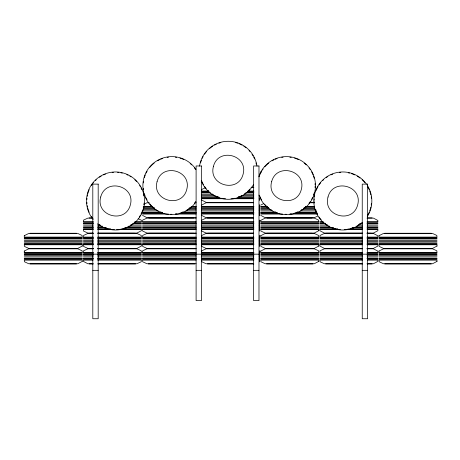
<?xml version="1.0" encoding="UTF-8"?>
<svg xmlns="http://www.w3.org/2000/svg" width="460" height="460" viewBox="0 0 460 460"><rect width="100%" height="100%" fill="white"/><g stroke="black" fill="none" stroke-linecap="round" stroke-linejoin="round"><path stroke-width="0.69" d="M201.624 205.12L206.074 202.768L253.46 202.768M260.745 205.12L263.983 203.366M258.951 176.847L261.32 171.12M259.371 200.416L259.635 198.726M259.371 215.763L259.635 214.072M259.371 231.11L259.635 229.419M259.371 246.456L259.635 244.766M259.371 261.803L259.635 260.113M143.756 204.297L146.958 202.768L149.253 202.768M204.861 188.019L201.733 189.474L201.624 191.055L208.777 191.055M317.503 216.177L314.306 217.706L265.196 217.706L260.745 215.355M251.171 187.22L253.88 187.22M251.085 187.421L253.46 187.421M248.147 191.055L253.868 191.055M201.624 191.481L208.777 191.481M247.681 191.481L253.868 191.481M201.624 192.504L209.668 192.504M246.117 192.504L253.868 192.504M201.624 192.93L210.703 192.93M245.628 192.93L253.868 192.93M201.624 194.292L212.876 194.292M244.087 194.292L253.868 194.292M201.624 195.488L214.601 195.488M241.419 195.488L253.868 195.488M201.624 196.851L218.166 196.851M238.481 196.851L253.868 196.851M201.624 197.277L219.386 197.277M237.872 197.277L253.868 197.277M201.624 198.3L222.249 198.3M234.37 198.3L253.868 198.3M225.544 198.726L201.624 198.726L201.624 200.008L206.074 202.36L253.46 202.36M230.989 198.726L253.868 198.726M148.258 202.567L148.839 202.567M207.38 202.567L252.879 202.567M309.482 202.567L313.001 202.567M195.005 202.768L196.064 202.768M309.229 202.768L314.306 202.768M143.583 206.402L152.473 206.402M191.302 206.402L196.121 206.402M201.624 206.402L253.868 206.402M260.745 206.402L267.266 206.402M305.917 206.402L314.364 206.402M143.232 206.827L152.881 206.827M191.302 206.827L196.121 206.827M201.624 206.827L253.868 206.827M260.745 206.827L267.266 206.827M305.434 206.827L314.364 206.827M143.232 207.851L154.393 207.851M189.704 207.851L196.121 207.851M201.624 207.851L253.868 207.851M260.745 207.851L268.789 207.851M304.066 207.851L314.364 207.851M143.232 208.276L154.83 208.276M188.565 208.276L196.121 208.276M201.624 208.276L253.868 208.276M260.745 208.276L268.789 208.276M303.376 208.276L314.364 208.276M142.864 209.639L156.32 209.639M186.996 209.639L196.121 209.639M201.624 209.639L253.868 209.639M260.745 209.639L271.354 209.639M301.248 209.639L315.922 209.639M142.502 210.835L158.2 210.835M185.823 210.835L196.121 210.835M201.624 210.835L253.868 210.835M260.745 210.835L272.423 210.835M300.541 210.835L316.25 210.835M142.502 212.198L161.086 212.198M182.166 212.198L196.121 212.198M201.624 212.198L253.868 212.198M260.745 212.198L275.925 212.198M296.901 212.198L316.877 212.198M142.502 212.623L162.334 212.623M181.585 212.623L196.121 212.623M201.624 212.623L253.868 212.623M260.745 212.623L277.127 212.623M296.28 212.623L316.877 212.623M142.502 213.647L164.473 213.647M179.36 213.647L196.121 213.647M201.624 213.647L253.868 213.647M260.745 213.647L279.329 213.647M293.491 213.647L317.164 213.647M142.502 214.072L168.458 214.072M175.294 214.072L196.121 214.072M201.624 214.072L253.868 214.072M260.745 214.072L282.624 214.072M290.111 214.072L317.164 214.072M196.064 217.706L146.958 217.706L142.502 215.355M253.46 217.706L206.074 217.706L201.624 215.355M89.136 217.913L92.029 217.913M148.839 217.913L193.758 217.913M207.38 217.913L252.879 217.913M267.082 217.913L312.001 217.913M367.298 217.913L372.123 217.913M92.558 218.115L87.837 218.115L83.565 220.098L83.381 221.749L93.351 221.749M196.064 218.115L146.958 218.115L142.686 220.098L142.502 221.749L196.121 221.749M253.46 218.115L206.074 218.115L201.808 220.098L201.624 221.749L253.868 221.749M366.988 218.115L373.428 218.115L377.878 220.466L377.878 221.749L367.068 221.749M134.935 221.749L141.392 221.749L141.289 220.167L138.155 218.713M319.867 221.749L323.248 221.749M83.381 222.174L93.351 222.174M134.251 222.174L141.392 222.174M142.502 222.174L196.121 222.174M201.624 222.174L253.868 222.174M260.745 222.174L318.757 222.174M319.867 222.174L323.248 222.174M367.068 222.174L377.878 222.174M83.381 223.198L93.351 223.198M133.296 223.198L141.392 223.198M142.502 223.198L196.121 223.198M201.624 223.198L253.868 223.198M260.745 223.198L318.757 223.198M319.867 223.198L325.134 223.198M360.928 223.198L362.497 223.198M367.068 223.198L377.878 223.198M83.381 223.623L93.351 223.623M132.871 223.623L141.392 223.623M142.502 223.623L196.121 223.623M201.624 223.623L253.868 223.623M260.745 223.623L318.757 223.623M319.867 223.623L325.76 223.623M359.662 223.623L362.497 223.623M367.068 223.623L377.878 223.623M83.381 224.986L93.351 224.986M97.698 224.986L99.923 224.986M130.582 224.986L141.392 224.986M142.502 224.986L196.121 224.986M201.624 224.986L253.868 224.986M260.745 224.986L318.757 224.986M319.867 224.986L327.29 224.986M358.242 224.986L362.497 224.986M367.068 224.986L377.878 224.986M83.381 226.182L93.351 226.182M97.698 226.182L102.522 226.182M128.754 226.182L141.392 226.182M142.502 226.182L196.121 226.182M201.624 226.182L253.868 226.182M260.745 226.182L318.757 226.182M319.867 226.182L329.596 226.182M356.109 226.182L362.497 226.182M367.068 226.182L377.878 226.182M83.381 227.545L93.351 227.545M97.698 227.545L105.351 227.545M125.844 227.545L141.392 227.545M142.502 227.545L196.121 227.545M201.624 227.545L253.868 227.545M260.745 227.545L318.757 227.545M319.867 227.545L333.04 227.545M352.613 227.545L362.497 227.545M367.068 227.545L377.878 227.545M83.381 227.97L93.351 227.97M97.698 227.97L106.622 227.97M124.597 227.97L141.392 227.97M142.502 227.97L196.121 227.97M201.624 227.97L253.868 227.97M260.745 227.97L318.757 227.97M319.867 227.97L333.494 227.97M351.975 227.97L362.497 227.97M367.068 227.97L377.878 227.97M83.381 228.994L93.351 228.994M97.698 228.994L110.716 228.994M120.94 228.994L141.392 228.994M142.502 228.994L196.121 228.994M201.624 228.994L253.868 228.994M260.745 228.994L318.757 228.994M319.867 228.994L337.766 228.994M347.858 228.994L362.497 228.994M367.068 228.994L377.878 228.994M93.351 229.419L83.381 229.419L83.565 231.069L87.837 233.053L93.179 233.053M97.698 229.419L114.12 229.419M116.863 229.419L141.392 229.419L141.392 230.702L136.942 233.053L97.595 233.053M196.121 229.419L142.502 229.419L142.686 231.069L146.958 233.053L196.064 233.053M253.868 229.419L201.624 229.419L201.808 231.069L206.074 233.053L253.46 233.053M340.388 229.419L319.867 229.419L319.867 230.702L324.317 233.053L362.514 233.053M344.465 229.419L362.497 229.419M367.068 229.419L377.878 229.419L377.878 230.702L373.428 233.053L366.988 233.053M30.015 233.26L76.521 233.26M89.723 233.26L93.259 233.26M98.055 233.26L134.636 233.26M148.839 233.26L193.758 233.26M207.96 233.26L252.879 233.26M267.082 233.26L312.001 233.26M326.203 233.26L361.916 233.26M367.316 233.26L371.122 233.26M384.744 233.26L431.244 233.26M93.179 233.461L87.837 233.461L83.565 235.445L83.381 237.095L93.351 237.095M97.957 233.461L136.942 233.461L141.214 235.445L141.392 237.095L97.698 237.095M196.064 233.461L146.958 233.461L142.686 235.445L142.502 237.095L196.121 237.095M253.46 233.461L206.074 233.461L201.808 235.445L201.624 237.095L253.868 237.095M362.365 233.461L324.317 233.461L320.045 235.445L319.867 237.095L362.497 237.095M366.988 233.461L373.428 233.461L377.878 235.813L377.878 237.095L367.068 237.095M24.265 237.521L82.277 237.521M83.381 237.521L93.351 237.521M97.698 237.521L141.392 237.521M142.502 237.521L196.121 237.521M201.624 237.521L253.868 237.521M260.745 237.521L318.757 237.521M319.867 237.521L362.497 237.521M367.068 237.521L377.878 237.521M378.988 237.521L437 237.521M24.265 238.544L82.277 238.544M83.381 238.544L93.351 238.544M97.698 238.544L141.392 238.544M142.502 238.544L196.121 238.544M201.624 238.544L253.868 238.544M260.745 238.544L318.757 238.544M319.867 238.544L362.497 238.544M367.068 238.544L377.878 238.544M378.988 238.544L437 238.544M24.265 238.97L82.277 238.97M83.381 238.97L93.351 238.97M97.698 238.97L141.392 238.97M142.502 238.97L196.121 238.97M201.624 238.97L253.868 238.97M260.745 238.97L318.757 238.97M319.867 238.97L362.497 238.97M367.068 238.97L377.878 238.97M378.988 238.97L437 238.97M24.265 240.333L82.277 240.333M83.381 240.333L93.351 240.333M97.698 240.333L141.392 240.333M142.502 240.333L196.121 240.333M201.624 240.333L253.868 240.333M260.745 240.333L318.757 240.333M319.867 240.333L362.497 240.333M367.068 240.333L377.878 240.333M378.988 240.333L437 240.333M24.265 241.529L82.277 241.529M83.381 241.529L93.351 241.529M97.698 241.529L141.392 241.529M142.502 241.529L196.121 241.529M201.624 241.529L253.868 241.529M260.745 241.529L318.757 241.529M319.867 241.529L362.497 241.529M367.068 241.529L377.878 241.529M378.988 241.529L437 241.529M24.265 242.891L82.277 242.891M83.381 242.891L93.351 242.891M97.698 242.891L141.392 242.891M142.502 242.891L196.121 242.891M201.624 242.891L253.868 242.891M260.745 242.891L318.757 242.891M319.867 242.891L362.497 242.891M367.068 242.891L377.878 242.891M378.988 242.891L437 242.891M24.265 243.317L82.277 243.317M83.381 243.317L93.351 243.317M97.698 243.317L141.392 243.317M142.502 243.317L196.121 243.317M201.624 243.317L253.868 243.317M260.745 243.317L318.757 243.317M319.867 243.317L362.497 243.317M367.068 243.317L377.878 243.317M378.988 243.317L437 243.317M24.265 244.34L82.277 244.34M83.381 244.34L93.351 244.34M97.698 244.34L141.392 244.34M142.502 244.34L196.121 244.34M201.624 244.34L253.868 244.34M260.745 244.34L318.757 244.34M319.867 244.34L362.497 244.34M367.068 244.34L377.878 244.34M378.988 244.34L437 244.34M93.351 244.766L83.381 244.766L83.565 246.416L87.837 248.4L93.179 248.4M97.698 244.766L141.392 244.766L141.392 246.048L136.942 248.4L97.595 248.4M196.121 244.766L142.502 244.766L142.686 246.416L146.958 248.4L196.064 248.4M253.868 244.766L201.624 244.766L201.808 246.416L206.074 248.4L253.46 248.4M362.497 244.766L319.867 244.766L319.867 246.048L324.317 248.4L362.514 248.4M367.068 244.766L377.878 244.766L377.878 246.048L373.428 248.4L366.988 248.4M30.015 248.607L76.521 248.607M89.136 248.607L93.259 248.607M98.055 248.607L135.642 248.607M148.258 248.607L194.758 248.607M207.38 248.607L253.88 248.607M266.501 248.607L313.001 248.607M325.622 248.607L361.916 248.607M367.316 248.607L372.123 248.607M384.744 248.607L431.244 248.607M93.179 248.808L87.837 248.808L83.565 250.792L83.381 252.442L93.351 252.442M97.957 248.808L136.942 248.808L141.214 250.792L141.392 252.442L97.698 252.442M196.064 248.808L146.958 248.808L142.686 250.792L142.502 252.442L196.121 252.442M253.46 248.808L206.074 248.808L201.808 250.792L201.624 252.442L253.868 252.442M362.365 248.808L324.317 248.808L320.045 250.792L319.867 252.442L362.497 252.442M366.988 248.808L373.428 248.808L377.878 251.16L377.878 252.442L367.068 252.442M24.265 252.868L82.277 252.868M83.381 252.868L93.351 252.868M97.698 252.868L141.392 252.868M142.502 252.868L196.121 252.868M201.624 252.868L253.868 252.868M260.745 252.868L318.757 252.868M319.867 252.868L362.497 252.868M367.068 252.868L377.878 252.868M378.988 252.868L437 252.868M24.265 253.891L82.277 253.891M83.381 253.891L93.351 253.891M97.698 253.891L141.392 253.891M142.502 253.891L196.121 253.891M201.624 253.891L253.868 253.891M260.745 253.891L318.757 253.891M319.867 253.891L362.497 253.891M367.068 253.891L377.878 253.891M378.988 253.891L437 253.891M24.621 254.173L81.915 254.173M83.743 254.173L141.036 254.173M142.864 254.173L195.816 254.173M196.104 254.173L201.486 254.173M201.986 254.173L258.98 254.173M261.108 254.173L318.4 254.173M320.229 254.173L377.522 254.173M379.35 254.173L436.638 254.173M24.265 254.317L82.277 254.317M83.381 254.317L93.351 254.317M97.698 254.317L141.392 254.317M142.502 254.317L196.121 254.317M201.624 254.317L253.868 254.317M260.745 254.317L318.757 254.317M319.867 254.317L362.497 254.317M367.068 254.317L377.878 254.317M378.988 254.317L437 254.317M24.265 255.679L82.277 255.679M83.381 255.679L93.351 255.679M97.698 255.679L141.392 255.679M142.502 255.679L196.121 255.679M201.624 255.679L253.868 255.679M260.745 255.679L318.757 255.679M319.867 255.679L362.497 255.679M367.068 255.679L377.878 255.679M378.988 255.679L437 255.679M24.265 256.875L82.277 256.875M83.381 256.875L93.351 256.875M97.698 256.875L141.392 256.875M142.502 256.875L196.121 256.875M201.624 256.875L253.868 256.875M260.745 256.875L318.757 256.875M319.867 256.875L362.497 256.875M367.068 256.875L377.878 256.875M378.988 256.875L437 256.875M24.265 258.238L82.277 258.238M83.381 258.238L93.351 258.238M97.698 258.238L141.392 258.238M142.502 258.238L196.121 258.238M201.624 258.238L253.868 258.238M260.745 258.238L318.757 258.238M319.867 258.238L362.497 258.238M367.068 258.238L377.878 258.238M378.988 258.238L437 258.238M24.265 258.664L82.277 258.664M83.381 258.664L93.351 258.664M97.698 258.664L141.392 258.664M142.502 258.664L196.121 258.664M201.624 258.664L253.868 258.664M260.745 258.664L318.757 258.664M319.867 258.664L362.497 258.664M367.068 258.664L377.878 258.664M378.988 258.664L437 258.664M24.265 259.687L82.277 259.687M83.381 259.687L93.11 259.687M97.698 259.687L141.392 259.687M142.502 259.687L196.121 259.687M201.624 259.687L253.868 259.687M260.745 259.687L318.757 259.687M319.867 259.687L362.497 259.687M367.298 259.687L377.878 259.687M378.988 259.687L437 259.687M93.11 260.113L83.381 260.113L83.381 261.395L87.837 263.747L93.179 263.747M97.698 260.113L141.392 260.113L141.214 261.763L136.942 263.747L97.957 263.747M196.121 260.113L142.502 260.113L142.686 261.763L146.958 263.747L196.064 263.747M253.868 260.113L201.624 260.113L201.808 261.763L206.074 263.747L253.46 263.747M362.497 260.113L319.867 260.113L320.045 261.763L324.317 263.747L362.365 263.747M367.298 260.113L377.878 260.113L377.878 261.395L373.428 263.747L366.988 263.747M30.015 263.948L76.521 263.948M89.136 263.948L93.259 263.948M97.934 263.948L135.642 263.948M148.258 263.948L194.758 263.948M207.38 263.948L253.88 263.948M266.501 263.948L313.001 263.948M325.622 263.948L362.543 263.948M367.298 263.948L372.123 263.948M384.744 263.948L431.244 263.948M92.805 270.325L98.187 270.325M196.104 270.325L201.486 270.325M253.598 270.325L258.98 270.325M362.238 270.325L367.626 270.325M259.371 204.711L259.635 206.402M259.371 220.058L259.635 221.749M259.371 235.405L259.635 237.095M259.371 250.752L259.635 252.442M259.635 206.827L259.635 207.851M259.635 208.276L259.635 209.639M259.635 210.835L259.635 212.198M259.635 212.623L259.635 213.647M259.635 222.174L259.635 223.198M259.635 223.623L259.635 224.986M259.635 226.182L259.635 227.545M259.635 227.97L259.635 228.994M259.635 237.521L259.635 238.544M259.635 238.97L259.635 240.333M259.635 241.529L259.635 242.891M259.635 243.317L259.635 244.34M259.635 252.868L259.635 253.891M259.635 254.317L259.635 255.679M259.635 256.875L259.635 258.238M259.635 258.664L259.635 259.687M259.279 198.3L259.279 198.726M259.279 206.402L259.279 206.827M259.279 207.851L259.279 208.276M259.279 209.639L259.279 210.835M259.279 212.198L259.279 212.623M259.279 213.647L259.279 214.072M259.279 221.749L259.279 222.174M259.279 223.198L259.279 223.623M259.279 224.986L259.279 226.182M259.279 227.545L259.279 227.97M259.279 228.994L259.279 229.419M259.279 237.095L259.279 237.521M259.279 238.544L259.279 238.97M259.279 240.333L259.279 241.529M259.279 242.891L259.279 243.317M259.279 244.34L259.279 244.766M259.279 252.442L259.279 252.868M259.279 255.679L259.279 256.875M259.279 258.238L259.279 258.664M259.279 259.687L259.279 260.113M367.252 185.294A29.026 29.026 0 0 1 367.252 216.66M362.365 222.444A29.026 29.026 0 0 1 320.603 219.633A29.026 29.026 0 0 1 325.076 178.02A29.026 29.026 0 0 1 366.482 184.144M371.369 203.694A28.664 28.664 0 0 1 371.209 205.056M370.841 207.075A28.664 28.664 0 0 1 370.524 208.397M370.34 209.047A28.664 28.664 0 0 1 369.69 210.99M369.184 212.261A28.664 28.664 0 0 1 367.655 215.309M360.554 223.508A28.664 28.664 0 0 1 357.748 225.457M353.487 227.585A28.664 28.664 0 0 1 350.255 228.666M345.552 229.511A28.664 28.664 0 0 1 344.189 229.609M338.077 229.241A28.664 28.664 0 0 1 336.731 228.982M335.415 228.666A28.664 28.664 0 0 1 332.183 227.585M327.922 225.457A28.664 28.664 0 0 1 326.215 224.33M321.178 219.753A28.664 28.664 0 0 1 319.091 217.034M317.682 214.716A28.664 28.664 0 0 1 315.744 210.346M314.243 203.015A28.664 28.664 0 0 1 314.18 201.652M314.18 200.301A28.664 28.664 0 0 1 314.243 198.939M314.462 196.897A28.664 28.664 0 0 1 314.692 195.546M316.221 190.325A28.664 28.664 0 0 1 318.009 186.645M319.091 184.914A28.664 28.664 0 0 1 320.735 182.723M322.563 180.705A28.664 28.664 0 0 1 323.547 179.774M326.215 177.623A28.664 28.664 0 0 1 327.922 176.496M330.924 174.903A28.664 28.664 0 0 1 332.822 174.116M339.434 172.517A28.664 28.664 0 0 1 340.797 172.385M348.266 172.833A28.664 28.664 0 0 1 349.6 173.121M351.555 173.673A28.664 28.664 0 0 1 354.746 174.903M357.167 176.151A28.664 28.664 0 0 1 360.007 178.031M362.123 179.774A28.664 28.664 0 0 1 364.935 182.723M367.655 186.645A28.664 28.664 0 0 1 369.184 189.692M369.69 190.963A28.664 28.664 0 0 1 370.34 192.907M370.524 193.556A28.664 28.664 0 0 1 370.841 194.873M371.209 196.897A28.664 28.664 0 0 1 371.369 198.26M259.026 176.145A29.026 29.026 0 0 1 303.663 162.259A29.026 29.026 0 0 1 303.663 209.001A29.026 29.026 0 0 1 259.026 195.115M315.111 186.306A28.664 28.664 0 0 1 315.048 187.668M314.145 193.05A28.664 28.664 0 0 1 313.547 195M312.53 197.541A28.664 28.664 0 0 1 311.61 199.37M310.201 201.687A28.664 28.664 0 0 1 308.988 203.349M305.745 206.833A28.664 28.664 0 0 1 303.634 208.575M297.741 211.98A28.664 28.664 0 0 1 294.526 213.135M291.214 213.894A28.664 28.664 0 0 1 289.858 214.09M286.453 214.291A28.664 28.664 0 0 1 285.102 214.262M277.087 212.721A28.664 28.664 0 0 1 275.172 211.98M269.278 208.575A28.664 28.664 0 0 1 268.203 207.73M267.168 206.833A28.664 28.664 0 0 1 264.799 204.407M261.631 199.962A28.664 28.664 0 0 1 259.595 195.644M260.676 173.098A28.664 28.664 0 0 1 261.631 171.298M262.338 170.142A28.664 28.664 0 0 1 263.103 169.01M264.799 166.853A28.664 28.664 0 0 1 268.738 163.099M272.124 160.804A28.664 28.664 0 0 1 273.924 159.85M275.172 159.281A28.664 28.664 0 0 1 277.087 158.539M281.698 157.366A28.664 28.664 0 0 1 283.055 157.17M289.858 157.17A28.664 28.664 0 0 1 291.214 157.366M294.526 158.125A28.664 28.664 0 0 1 298.367 159.557M304.175 163.099A28.664 28.664 0 0 1 306.239 164.887M308.988 167.911A28.664 28.664 0 0 1 310.201 169.567M311.61 171.89A28.664 28.664 0 0 1 313.07 174.978M313.547 176.261A28.664 28.664 0 0 1 314.145 178.21M315.048 183.592A28.664 28.664 0 0 1 315.111 184.954M93.144 219.46A29.026 29.026 0 0 1 108.675 172.77A29.026 29.026 0 0 1 143.882 207.144A29.026 29.026 0 0 1 97.577 223.79M144.112 203.015A28.664 28.664 0 0 1 143.98 204.378M142.376 210.99A28.664 28.664 0 0 1 140.99 214.118M140.34 215.309A28.664 28.664 0 0 1 139.259 217.034M133.239 223.508A28.664 28.664 0 0 1 130.433 225.457M129.26 226.13A28.664 28.664 0 0 1 127.431 227.05M126.172 227.585A28.664 28.664 0 0 1 122.935 228.666M118.237 229.511A28.664 28.664 0 0 1 116.874 229.609M114.16 229.609A28.664 28.664 0 0 1 112.798 229.511M110.762 229.241A28.664 28.664 0 0 1 109.417 228.982M108.1 228.666A28.664 28.664 0 0 1 104.236 227.326M100.608 225.457A28.664 28.664 0 0 1 98.894 224.33M92.989 218.695A28.664 28.664 0 0 1 91.402 216.464M89.171 212.261A28.664 28.664 0 0 1 87.831 208.397M87.509 207.075A28.664 28.664 0 0 1 87.251 205.735M86.986 203.694A28.664 28.664 0 0 1 86.888 202.331M86.888 199.623A28.664 28.664 0 0 1 86.986 198.26M87.251 196.219A28.664 28.664 0 0 1 87.509 194.873M87.831 193.556A28.664 28.664 0 0 1 89.171 189.692M91.402 185.489A28.664 28.664 0 0 1 93.42 182.723M95.249 180.705A28.664 28.664 0 0 1 96.232 179.774M99.458 177.232A28.664 28.664 0 0 1 101.188 176.151M103.609 174.903A28.664 28.664 0 0 1 105.507 174.116M112.119 172.517A28.664 28.664 0 0 1 113.482 172.385M117.559 172.385A28.664 28.664 0 0 1 118.921 172.517M120.951 172.833A28.664 28.664 0 0 1 122.285 173.121M126.805 174.627A28.664 28.664 0 0 1 128.052 175.197M129.852 176.151A28.664 28.664 0 0 1 131.008 176.858M134.809 179.774A28.664 28.664 0 0 1 136.724 181.689M139.639 185.489A28.664 28.664 0 0 1 140.34 186.645M140.99 187.835A28.664 28.664 0 0 1 141.87 189.692M143.376 194.212A28.664 28.664 0 0 1 143.664 195.546M195.937 201.894A29.026 29.026 0 0 1 152.72 207.414A29.026 29.026 0 0 1 152.72 163.846A29.026 29.026 0 0 1 195.937 169.366M195.638 201.687A28.664 28.664 0 0 1 194.425 203.349M191.182 206.833A28.664 28.664 0 0 1 189.071 208.575M183.183 211.98A28.664 28.664 0 0 1 179.969 213.135M176.657 213.894A28.664 28.664 0 0 1 175.3 214.09M171.896 214.291A28.664 28.664 0 0 1 170.539 214.262M162.53 212.721A28.664 28.664 0 0 1 160.609 211.98M154.721 208.575A28.664 28.664 0 0 1 153.646 207.73M152.611 206.833A28.664 28.664 0 0 1 149.799 203.883M147.073 199.962A28.664 28.664 0 0 1 145.55 196.914M145.038 195.644A28.664 28.664 0 0 1 144.394 193.7M143.526 189.71A28.664 28.664 0 0 1 143.365 188.347M143.365 182.913A28.664 28.664 0 0 1 143.526 181.55M144.394 177.56A28.664 28.664 0 0 1 145.285 174.978M146.119 173.098A28.664 28.664 0 0 1 147.073 171.298M149.799 167.377A28.664 28.664 0 0 1 154.175 163.099M157.567 160.804A28.664 28.664 0 0 1 159.367 159.85M160.609 159.281A28.664 28.664 0 0 1 162.53 158.539M167.141 157.366A28.664 28.664 0 0 1 168.498 157.17M175.3 157.17A28.664 28.664 0 0 1 176.657 157.366M179.969 158.125A28.664 28.664 0 0 1 183.81 159.557M190.152 163.53A28.664 28.664 0 0 1 191.682 164.887M194.425 167.911A28.664 28.664 0 0 1 195.638 169.567M253.408 184.793A29.026 29.026 0 0 1 201.33 181.067M199.548 166.152A29.026 29.026 0 0 1 257.002 166.152M249.935 189.06A28.664 28.664 0 0 1 247.56 191.486M245.45 193.229A28.664 28.664 0 0 1 244.335 194.028M241.419 195.759A28.664 28.664 0 0 1 238.286 197.144M218.264 197.144A28.664 28.664 0 0 1 215.13 195.759M213.359 194.764A28.664 28.664 0 0 1 212.215 194.028M208.989 191.486A28.664 28.664 0 0 1 208.006 190.549M206.178 188.537A28.664 28.664 0 0 1 204.533 186.346M203.452 184.615A28.664 28.664 0 0 1 201.664 180.935M200.589 162.863A28.664 28.664 0 0 1 201.417 160.27M202.204 158.372A28.664 28.664 0 0 1 203.119 156.544M204.533 154.227A28.664 28.664 0 0 1 206.615 151.507M209.501 148.626A28.664 28.664 0 0 1 212.784 146.165M214.532 145.13A28.664 28.664 0 0 1 216.361 144.21M218.908 143.192A28.664 28.664 0 0 1 220.857 142.594M235.692 142.594A28.664 28.664 0 0 1 237.642 143.192M238.924 143.669A28.664 28.664 0 0 1 242.017 145.13M243.765 146.165A28.664 28.664 0 0 1 245.996 147.752M249.015 150.5A28.664 28.664 0 0 1 249.935 151.507M252.017 154.227A28.664 28.664 0 0 1 253.098 155.952M253.747 157.142A28.664 28.664 0 0 1 254.621 158.999M255.961 162.863A28.664 28.664 0 0 1 256.283 164.18M24.276 235.704L24.265 237.095L82.277 237.095L82.093 235.445L77.82 233.461L28.715 233.461L24.276 235.704M24.276 251.051L24.265 252.442L82.277 252.442L82.093 250.792L77.82 248.808L28.715 248.808L24.276 251.051M82.277 246.048L77.82 248.4L28.715 248.4L24.443 246.416L24.265 244.766L82.277 244.766L82.277 246.048M82.277 261.395L77.82 263.747L28.715 263.747L24.443 261.763L24.265 260.113L82.277 260.113L82.277 261.395M260.757 220.357L260.745 221.749L318.757 221.749L318.579 220.098L314.306 218.115L265.196 218.115L260.757 220.357M260.757 235.704L260.745 237.095L318.757 237.095L318.579 235.445L314.306 233.461L265.196 233.461L260.757 235.704M260.757 251.051L260.745 252.442L318.757 252.442L318.579 250.792L314.306 248.808L265.196 248.808L260.757 251.051M318.757 230.702L314.306 233.053L265.196 233.053L260.923 231.069L260.745 229.419L318.757 229.419L318.757 230.702M318.757 246.048L314.306 248.4L265.196 248.4L260.923 246.416L260.745 244.766L318.757 244.766L318.757 246.048M318.757 261.395L314.306 263.747L265.196 263.747L260.923 261.763L260.745 260.113L318.757 260.113L318.757 261.395M379 235.704L378.988 237.095L437 237.095L436.822 235.445L432.549 233.461L383.439 233.461L379 235.704M379 251.051L378.988 252.442L437 252.442L436.822 250.792L432.549 248.808L383.439 248.808L379 251.051M437 246.048L432.549 248.4L383.439 248.4L379.166 246.416L378.988 244.766L437 244.766L437 246.048M437 261.395L432.549 263.747L383.439 263.747L379.166 261.763L378.988 260.113L437 260.113L437 261.395M100.694 197.006C95.341 216.2 125.384 224.244 130.341 204.947C135.694 185.754 105.656 177.704 100.694 197.006M157.073 181.66C151.719 200.853 181.757 208.903 186.72 189.6C192.073 170.407 162.035 162.357 157.073 181.66M213.452 166.313C208.098 185.506 238.136 193.556 243.098 174.254C248.452 155.06 218.414 147.01 213.452 166.313M271.63 181.66C266.277 200.853 296.32 208.903 301.283 189.6C306.636 170.407 276.592 162.357 271.63 181.66M328.009 197.006C322.655 216.2 352.699 224.244 357.656 204.947C363.009 185.754 332.971 177.704 328.009 197.006M201.486 165.974L196.104 165.974L196.104 300.593L201.486 300.593L201.486 165.974M258.98 165.974L253.598 165.974L253.598 300.593L258.98 300.593L258.98 165.974M98.187 184.121L92.805 184.121L92.805 318.74L98.187 318.74L98.187 184.121M367.626 184.121L362.238 184.121L362.238 318.74L367.626 318.74L367.626 184.121"/></g></svg>
